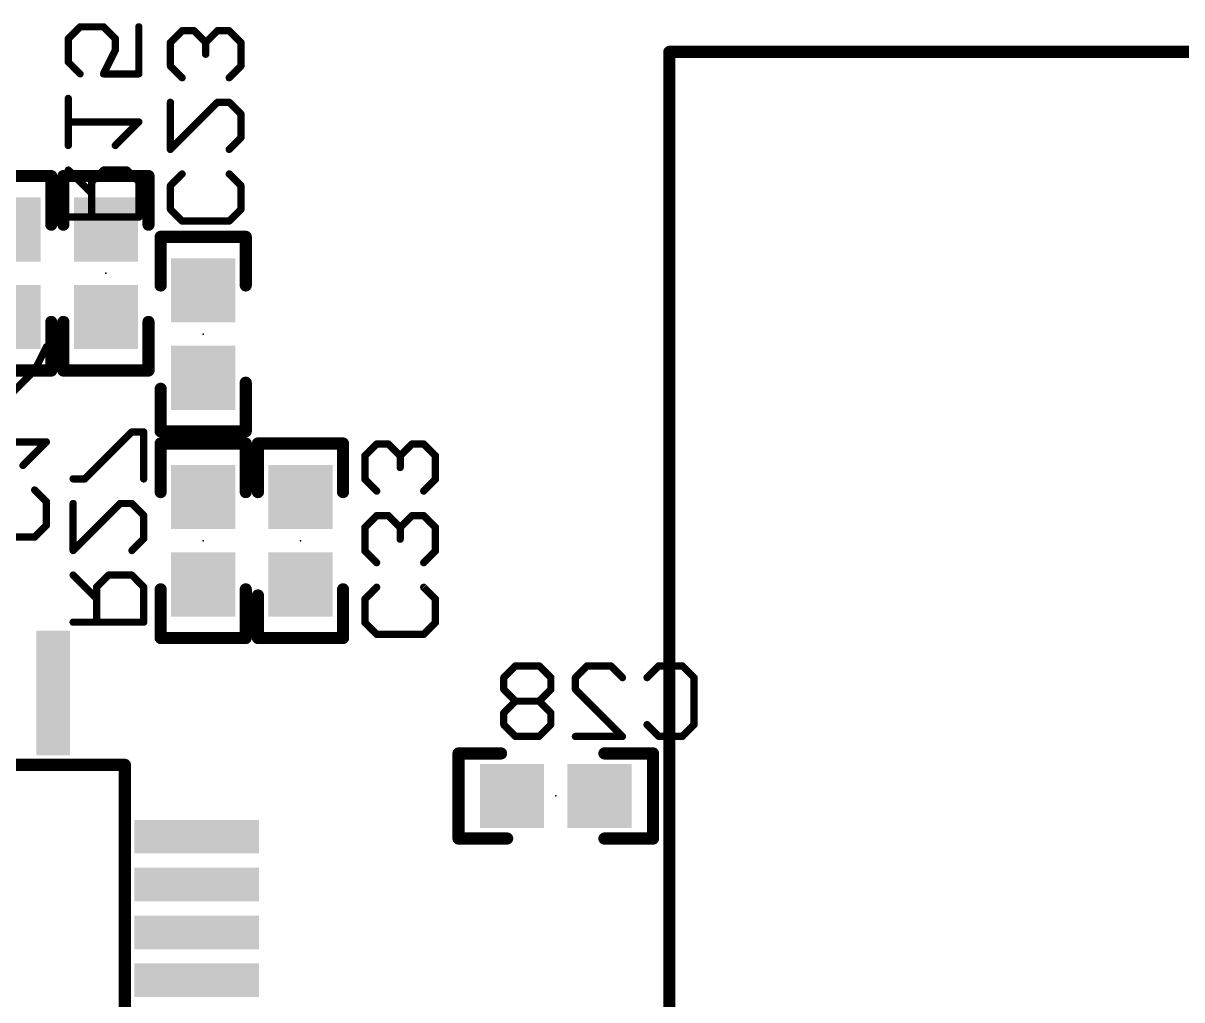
# Model space of a CAD drawing. Extents: x -36 to 36, y -94 to 86.
# Drawn here: x 11.2 to 23.3, y -5.3 to 4.9 of the extents above; entities that cross this region are included whole.
import ezdxf

# ---------------------------------------------------------------- set-up
doc = ezdxf.new("R2010")
doc.units = 0
for name, color, linetype in [('21', 253, 'CONTINUOUS'), ('22', 253, 'CONTINUOUS'), ('24', 7, 'CONTINUOUS'), ('26', 253, 'CONTINUOUS'), ('30', 253, 'CONTINUOUS'), ('32', 253, 'CONTINUOUS')]:
    doc.layers.add(name, color=color, linetype=linetype)

# ---------------------------------------------------------------- blocks, each defined once
blk = doc.blocks.new('RECT')
blk.add_solid([(-0.5, -0.5), (0.5, -0.5), (-0.5, 0.5), (0.5, 0.5)])

msp = doc.modelspace()

# ---------------------------------------------------------------- linework, layer by layer
at = {"layer": '21', "const_width": 0.0635}
for points in [[(17.9508, 4.6314, 1), (17.9508, 4.5679)], [(17.9825, 4.5996, 1), (17.9191, 4.5996)]]:
    msp.add_lwpolyline(points, format="xyb", dxfattribs=at)
at = {"layer": '21', "const_width": 0.127}
for points in [[(17.9508, 4.5996), (32.9508, 4.5996)], [(17.9508, 4.5996), (17.9508, -9.9004)]]:
    msp.add_lwpolyline(points, dxfattribs=at)
at = {"layer": '22', "const_width": 0.127}
for points in [[(11.4935, 3.302), (10.6045, 3.302)], [(11.4935, 2.794), (11.4935, 3.302)], [(11.6205, 2.794), (11.6205, 3.302)], [(11.6205, 3.302), (12.5095, 3.302)], [(12.5095, 3.302), (12.5095, 2.794)], [(13.5255, 2.667), (12.6365, 2.667)], [(12.6365, 2.667), (12.6365, 2.159)], [(13.5255, 2.159), (13.5255, 2.667)], [(11.4935, 1.778), (11.4935, 1.27)], [(11.6205, 1.27), (11.6205, 1.778)], [(12.5095, 1.778), (12.5095, 1.27)], [(11.4935, 1.27), (10.6045, 1.27)], [(12.5095, 1.27), (11.6205, 1.27)], [(12.6365, 0.635), (12.6365, 1.0795)], [(13.5255, 1.143), (13.5255, 0.635)], [(13.5255, 0.635), (12.6365, 0.635)], [(12.6365, 0), (12.6365, 0.508)], [(12.6365, 0.508), (13.5255, 0.508)], [(13.5255, 0.508), (13.5255, 0)], [(14.5415, 0.508), (13.6525, 0.508)], [(13.6525, 0.508), (13.6525, 0)], [(14.5415, 0), (14.5415, 0.508)], [(12.6365, -1.524), (12.6365, -1.016)], [(13.5255, -1.016), (13.5255, -1.524)], [(14.5415, -1.016), (14.5415, -1.524)], [(13.6525, -1.524), (13.6525, -1.0795)], [(13.5255, -1.524), (12.6365, -1.524)], [(14.5415, -1.524), (13.6525, -1.524)], [(15.748, -3.6195), (15.748, -2.7305)], [(15.748, -2.7305), (16.1925, -2.7305)], [(17.78, -2.7305), (17.272, -2.7305)], [(17.78, -3.6195), (17.78, -2.7305)], [(12.263, -2.85), (5.263, -2.85)], [(12.263, -9.85), (12.263, -2.85)], [(16.256, -3.6195), (15.748, -3.6195)], [(17.272, -3.6195), (17.78, -3.6195)]]:
    msp.add_lwpolyline(points, dxfattribs=at)
at = {"layer": '22', "const_width": 0.0635}
for points in [[(11.5253, 3.302, 1), (11.4618, 3.302)], [(11.4935, 3.2702, 1), (11.4935, 3.3338)], [(11.6523, 3.302, 1), (11.5887, 3.302)], [(11.6205, 3.3338, 1), (11.6205, 3.2702)], [(12.5413, 3.302, 1), (12.4778, 3.302)], [(12.5095, 3.2702, 1), (12.5095, 3.3338)], [(11.4618, 2.794, 1), (11.5253, 2.794)], [(11.5887, 2.794, 1), (11.6523, 2.794)], [(12.4778, 2.794, 1), (12.5413, 2.794)], [(12.6683, 2.667, 1), (12.6047, 2.667)], [(12.6365, 2.6988, 1), (12.6365, 2.6353)], [(13.5573, 2.667, 1), (13.4938, 2.667)], [(13.5255, 2.6353, 1), (13.5255, 2.6988)], [(12.6047, 2.159, 1), (12.6683, 2.159)], [(13.4938, 2.159, 1), (13.5573, 2.159)], [(11.5253, 1.778, 1), (11.4618, 1.778)], [(11.6523, 1.778, 1), (11.5887, 1.778)], [(12.5413, 1.778, 1), (12.4778, 1.778)], [(11.4935, 1.2383, 1), (11.4935, 1.3017)], [(11.6205, 1.3017, 1), (11.6205, 1.2383)], [(12.5095, 1.2383, 1), (12.5095, 1.3017)], [(11.4618, 1.27, 1), (11.5253, 1.27)], [(11.5887, 1.27, 1), (11.6523, 1.27)], [(12.4778, 1.27, 1), (12.5413, 1.27)], [(12.6683, 1.0795, 1), (12.6047, 1.0795)], [(13.5573, 1.143, 1), (13.4938, 1.143)], [(12.6047, 0.635, 1), (12.6683, 0.635)], [(12.6365, 0.6667, 1), (12.6365, 0.6033)], [(13.4938, 0.635, 1), (13.5573, 0.635)], [(13.5255, 0.6033, 1), (13.5255, 0.6667)], [(12.6683, 0.508, 1), (12.6047, 0.508)], [(12.6365, 0.5397, 1), (12.6365, 0.4763)], [(13.5573, 0.508, 1), (13.4938, 0.508)], [(13.5255, 0.4763, 1), (13.5255, 0.5397)], [(13.6843, 0.508, 1), (13.6207, 0.508)], [(13.6525, 0.5397, 1), (13.6525, 0.4763)], [(14.5733, 0.508, 1), (14.5098, 0.508)], [(14.5415, 0.4763, 1), (14.5415, 0.5397)], [(12.6047, 0, 1), (12.6683, 0)], [(13.4938, 0, 1), (13.5573, 0)], [(13.6207, 0, 1), (13.6843, 0)], [(14.5098, 0, 1), (14.5733, 0)], [(12.6683, -1.016, 1), (12.6047, -1.016)], [(13.5573, -1.016, 1), (13.4938, -1.016)], [(14.5733, -1.016, 1), (14.5098, -1.016)], [(13.6843, -1.0795, 1), (13.6207, -1.0795)], [(12.6047, -1.524, 1), (12.6683, -1.524)], [(12.6365, -1.4923, 1), (12.6365, -1.5557)], [(13.4938, -1.524, 1), (13.5573, -1.524)], [(13.5255, -1.5557, 1), (13.5255, -1.4923)], [(13.6207, -1.524, 1), (13.6843, -1.524)], [(13.6525, -1.4923, 1), (13.6525, -1.5557)], [(14.5098, -1.524, 1), (14.5733, -1.524)], [(14.5415, -1.5557, 1), (14.5415, -1.4923)], [(15.748, -2.6987, 1), (15.748, -2.7623)], [(15.7798, -2.7305, 1), (15.7163, -2.7305)], [(16.1925, -2.7623, 1), (16.1925, -2.6987)], [(17.272, -2.6987, 1), (17.272, -2.7623)], [(17.8117, -2.7305, 1), (17.7483, -2.7305)], [(17.78, -2.7623, 1), (17.78, -2.6987)], [(12.2948, -2.85, 1), (12.2312, -2.85)], [(12.263, -2.8818, 1), (12.263, -2.8182)], [(15.748, -3.5878, 1), (15.748, -3.6513)], [(15.7163, -3.6195, 1), (15.7798, -3.6195)], [(16.256, -3.6513, 1), (16.256, -3.5878)], [(17.272, -3.5878, 1), (17.272, -3.6513)], [(17.7483, -3.6195, 1), (17.8117, -3.6195)], [(17.78, -3.6513, 1), (17.78, -3.5878)]]:
    msp.add_lwpolyline(points, format="xyb", dxfattribs=at)
at = {"layer": '24'}
for p in [(12.065, 2.286), (13.081, 1.651), (13.081, -0.508), (14.097, -0.508), (16.764, -3.175)]:
    msp.add_point(p, dxfattribs=at)
at = {"layer": '26', "const_width": 0.0762}
for points in [[(11.7942, 4.8612), (11.6713, 4.7383)], [(12.0399, 4.8612), (11.7942, 4.8612)], [(12.1628, 4.7383), (12.0399, 4.8612)], [(12.4085, 4.8612), (12.4085, 4.3697)], [(12.861, 4.8204), (12.7381, 4.6975)], [(12.9838, 4.8204), (12.861, 4.8204)], [(13.1067, 4.6975), (12.9838, 4.8204)], [(13.2296, 4.8204), (13.1067, 4.6975)], [(13.3525, 4.8204), (13.2296, 4.8204)], [(13.4753, 4.6975), (13.3525, 4.8204)], [(11.6713, 4.7383), (11.6713, 4.4926)], [(12.1628, 4.6154), (12.1628, 4.7383)], [(12.7381, 4.6975), (12.7381, 4.4518)], [(13.1067, 4.6975), (13.1067, 4.5747)], [(13.4753, 4.4518), (13.4753, 4.6975)], [(12.0399, 4.3697), (12.1628, 4.6154)], [(11.6713, 4.4926), (11.7942, 4.3697)], [(12.7381, 4.4518), (12.861, 4.3289)], [(13.3525, 4.3289), (13.4753, 4.4518)], [(12.4085, 4.3697), (12.0399, 4.3697)], [(11.6713, 3.6213), (11.6713, 4.1128)], [(12.7381, 4.072), (12.7381, 3.5805)], [(12.7381, 3.5805), (13.2296, 4.072)], [(13.2296, 4.072), (13.3525, 4.072)], [(13.3525, 4.072), (13.4753, 3.9491)], [(12.4085, 3.867), (11.6713, 3.867)], [(12.1628, 3.6213), (12.4085, 3.867)], [(13.4753, 3.9491), (13.4753, 3.7034)], [(13.4753, 3.7034), (13.3525, 3.5805)], [(11.917, 3.1186), (11.6713, 3.3643)], [(12.0399, 3.3643), (11.917, 3.2415)], [(12.2857, 3.3643), (12.0399, 3.3643)], [(12.4085, 3.2415), (12.2857, 3.3643)], [(11.917, 3.2415), (11.917, 2.8729)], [(12.4085, 2.8729), (12.4085, 3.2415)], [(12.7381, 3.2007), (12.861, 3.3236)], [(13.3525, 3.3236), (13.4753, 3.2007)], [(12.7381, 2.955), (12.7381, 3.2007)], [(13.4753, 3.2007), (13.4753, 2.955)], [(11.6713, 2.8729), (12.4085, 2.8729)], [(12.861, 2.8321), (12.7381, 2.955)], [(13.4753, 2.955), (13.3525, 2.8321)], [(13.3525, 2.8321), (12.861, 2.8321)], [(11.4433, 1.5184), (11.3205, 1.2727)], [(11.3205, 1.2727), (11.0747, 1.0269)], [(12.3365, 0.6294), (11.845, 0.1379)], [(12.4593, 0.6294), (12.3365, 0.6294)], [(12.4593, 0.1379), (12.4593, 0.6294)], [(11.4433, 0.5243), (10.7061, 0.5243)], [(11.1976, 0.2785), (11.4433, 0.5243)], [(14.893, 0.5024), (14.7701, 0.3795)], [(15.0158, 0.5024), (14.893, 0.5024)], [(15.1387, 0.3795), (15.0158, 0.5024)], [(15.2616, 0.5024), (15.1387, 0.3795)], [(15.3845, 0.5024), (15.2616, 0.5024)], [(15.5073, 0.3795), (15.3845, 0.5024)], [(14.7701, 0.3795), (14.7701, 0.1338)], [(15.1387, 0.3795), (15.1387, 0.2567)], [(15.5073, 0.1338), (15.5073, 0.3795)], [(11.845, 0.1379), (11.7221, 0.1379)], [(14.7701, 0.1338), (14.893, 0.0109)], [(15.3845, 0.0109), (15.5073, 0.1338)], [(11.3205, 0.0216), (11.4433, -0.1013)], [(11.4433, -0.1013), (11.4433, -0.347)], [(11.7221, -0.119), (11.7221, -0.6105)], [(11.7221, -0.6105), (12.2136, -0.119)], [(12.2136, -0.119), (12.3365, -0.119)], [(12.3365, -0.119), (12.4593, -0.2419)], [(12.4593, -0.2419), (12.4593, -0.4876)], [(14.893, -0.246), (14.7701, -0.3689)], [(15.0158, -0.246), (14.893, -0.246)], [(15.1387, -0.3689), (15.0158, -0.246)], [(15.2616, -0.246), (15.1387, -0.3689)], [(15.3845, -0.246), (15.2616, -0.246)], [(15.5073, -0.3689), (15.3845, -0.246)], [(11.4433, -0.347), (11.3205, -0.4699)], [(14.7701, -0.3689), (14.7701, -0.6146)], [(15.1387, -0.3689), (15.1387, -0.4917)], [(15.5073, -0.6146), (15.5073, -0.3689)], [(11.3205, -0.4699), (10.829, -0.4699)], [(12.4593, -0.4876), (12.3365, -0.6105)], [(14.7701, -0.6146), (14.893, -0.7375)], [(15.3845, -0.7375), (15.5073, -0.6146)], [(11.9678, -1.1132), (11.7221, -0.8674)], [(12.0907, -0.8674), (11.9678, -0.9903)], [(12.3365, -0.8674), (12.0907, -0.8674)], [(12.4593, -0.9903), (12.3365, -0.8674)], [(11.9678, -0.9903), (11.9678, -1.3589)], [(12.4593, -1.3589), (12.4593, -0.9903)], [(14.7701, -1.1173), (14.893, -0.9944)], [(15.3845, -0.9944), (15.5073, -1.1173)], [(14.7701, -1.363), (14.7701, -1.1173)], [(15.5073, -1.1173), (15.5073, -1.363)], [(11.7221, -1.3589), (12.4593, -1.3589)], [(14.893, -1.4859), (14.7701, -1.363)], [(15.5073, -1.363), (15.3845, -1.4859)], [(15.3845, -1.4859), (14.893, -1.4859)], [(16.3437, -1.8155), (16.2208, -1.9383)], [(16.5894, -1.8155), (16.3437, -1.8155)], [(16.7123, -1.9383), (16.5894, -1.8155)], [(16.9692, -1.9383), (17.0921, -1.8155)], [(17.0921, -1.8155), (17.3379, -1.8155)], [(17.3379, -1.8155), (17.4607, -1.9383)], [(17.7177, -1.9383), (17.8405, -1.8155)], [(17.8405, -1.8155), (18.0863, -1.8155)], [(18.0863, -1.8155), (18.2091, -1.9383)], [(16.2208, -1.9383), (16.2208, -2.0612)], [(16.7123, -2.0612), (16.7123, -1.9383)], [(16.9692, -2.0612), (16.9692, -1.9383)], [(18.2091, -1.9383), (18.2091, -2.4298)], [(16.2208, -2.0612), (16.3437, -2.1841)], [(16.5894, -2.1841), (16.7123, -2.0612)], [(17.4607, -2.5527), (16.9692, -2.0612)], [(16.3437, -2.1841), (16.2208, -2.307)], [(16.5894, -2.1841), (16.3437, -2.1841)], [(16.7123, -2.307), (16.5894, -2.1841)], [(16.2208, -2.307), (16.2208, -2.4298)], [(16.7123, -2.4298), (16.7123, -2.307)], [(16.2208, -2.4298), (16.3437, -2.5527)], [(16.5894, -2.5527), (16.7123, -2.4298)], [(17.8405, -2.5527), (17.7177, -2.4298)], [(18.2091, -2.4298), (18.0863, -2.5527)], [(16.3437, -2.5527), (16.5894, -2.5527)], [(16.9692, -2.5527), (17.4607, -2.5527)], [(18.0863, -2.5527), (17.8405, -2.5527)]]:
    msp.add_lwpolyline(points, dxfattribs=at)
at = {"layer": '26', "const_width": 0.0381}
for points in [[(11.7942, 4.8802, 1), (11.7942, 4.8421)], [(11.8076, 4.8477, 1), (11.7807, 4.8746)], [(12.0534, 4.8746, 1), (12.0264, 4.8477)], [(12.0399, 4.8421, 1), (12.0399, 4.8802)], [(12.4276, 4.8612, 1), (12.3895, 4.8612)], [(12.861, 4.8395, 1), (12.861, 4.8014)], [(12.8744, 4.8069, 1), (12.8475, 4.8339)], [(12.9973, 4.8339, 1), (12.9704, 4.8069)], [(12.9838, 4.8014, 1), (12.9838, 4.8395)], [(13.2296, 4.8395, 1), (13.2296, 4.8014)], [(13.2431, 4.8069, 1), (13.2161, 4.8339)], [(13.3659, 4.8339, 1), (13.339, 4.8069)], [(13.3525, 4.8014, 1), (13.3525, 4.8395)], [(11.6578, 4.7518, 1), (11.6848, 4.7248)], [(11.6904, 4.7383, 1), (11.6523, 4.7383)], [(12.1818, 4.7383, 1), (12.1437, 4.7383)], [(12.1493, 4.7248, 1), (12.1763, 4.7518)], [(12.7572, 4.6975, 1), (12.7191, 4.6975)], [(12.7246, 4.711, 1), (12.7516, 4.6841)], [(13.1258, 4.6975, 1), (13.0877, 4.6975)], [(13.0932, 4.711, 1), (13.1202, 4.6841)], [(13.0932, 4.6841, 1), (13.1202, 4.711)], [(13.4944, 4.6975, 1), (13.4563, 4.6975)], [(13.4619, 4.6841, 1), (13.4888, 4.711)], [(12.1437, 4.6154, 1), (12.1818, 4.6154)], [(12.1798, 4.6069, 1), (12.1457, 4.6239)], [(11.6848, 4.506, 1), (11.6578, 4.4791)], [(11.6523, 4.4926, 1), (11.6904, 4.4926)], [(12.7516, 4.4653, 1), (12.7246, 4.4383)], [(13.0877, 4.5747, 1), (13.1258, 4.5747)], [(13.4888, 4.4383, 1), (13.4619, 4.4653)], [(11.7807, 4.3562, 1), (11.8076, 4.3832)], [(12.0399, 4.3887, 1), (12.0399, 4.3506)], [(12.0229, 4.3782, 1), (12.057, 4.3612)], [(12.3895, 4.3697, 1), (12.4276, 4.3697)], [(12.4085, 4.3506, 1), (12.4085, 4.3887)], [(12.7191, 4.4518, 1), (12.7572, 4.4518)], [(12.8475, 4.3155, 1), (12.8744, 4.3424)], [(13.339, 4.3424, 1), (13.3659, 4.3155)], [(13.4563, 4.4518, 1), (13.4944, 4.4518)], [(11.6904, 4.1128, 1), (11.6523, 4.1128)], [(12.7572, 4.072, 1), (12.7191, 4.072)], [(13.2296, 4.0911, 1), (13.2296, 4.053)], [(13.2431, 4.0585, 1), (13.2161, 4.0855)], [(13.3659, 4.0855, 1), (13.339, 4.0585)], [(13.3525, 4.053, 1), (13.3525, 4.0911)], [(11.6713, 3.8861, 1), (11.6713, 3.848)], [(12.422, 3.8535, 1), (12.3951, 3.8805)], [(12.4085, 3.848, 1), (12.4085, 3.8861)], [(13.4944, 3.9491, 1), (13.4563, 3.9491)], [(13.4619, 3.9357, 1), (13.4888, 3.9626)], [(11.6523, 3.6213, 1), (11.6904, 3.6213)], [(12.1493, 3.6347, 1), (12.1763, 3.6078)], [(13.4563, 3.7034, 1), (13.4944, 3.7034)], [(13.4888, 3.6899, 1), (13.4619, 3.7169)], [(12.7246, 3.594, 1), (12.7516, 3.567)], [(12.7191, 3.5805, 1), (12.7572, 3.5805)], [(13.339, 3.594, 1), (13.3659, 3.567)], [(11.6848, 3.3778, 1), (11.6578, 3.3509)], [(12.0399, 3.3834, 1), (12.0399, 3.3453)], [(12.0534, 3.3509, 1), (12.0264, 3.3778)], [(12.2991, 3.3778, 1), (12.2722, 3.3509)], [(12.2857, 3.3453, 1), (12.2857, 3.3834)], [(11.9361, 3.2415, 1), (11.898, 3.2415)], [(11.9036, 3.2549, 1), (11.9305, 3.228)], [(12.4276, 3.2415, 1), (12.3895, 3.2415)], [(12.3951, 3.228, 1), (12.422, 3.2549)], [(12.8744, 3.3101, 1), (12.8475, 3.3371)], [(13.3659, 3.3371, 1), (13.339, 3.3101)], [(11.9036, 3.1051, 1), (11.9305, 3.1321)], [(12.7572, 3.2007, 1), (12.7191, 3.2007)], [(12.7246, 3.2142, 1), (12.7516, 3.1872)], [(13.4944, 3.2007, 1), (13.4563, 3.2007)], [(13.4619, 3.1872, 1), (13.4888, 3.2142)], [(11.6713, 2.8919, 1), (11.6713, 2.8538)], [(12.4085, 2.8538, 1), (12.4085, 2.8919)], [(12.7516, 2.9684, 1), (12.7246, 2.9415)], [(12.7191, 2.955, 1), (12.7572, 2.955)], [(13.4563, 2.955, 1), (13.4944, 2.955)], [(13.4888, 2.9415, 1), (13.4619, 2.9684)], [(11.898, 2.8729, 1), (11.9361, 2.8729)], [(12.3895, 2.8729, 1), (12.4276, 2.8729)], [(12.861, 2.8512, 1), (12.861, 2.8131)], [(12.8475, 2.8186, 1), (12.8744, 2.8456)], [(13.339, 2.8456, 1), (13.3659, 2.8186)], [(13.3525, 2.8131, 1), (13.3525, 2.8512)], [(11.4604, 1.5099, 1), (11.4263, 1.5269)], [(11.3034, 1.2812, 1), (11.3375, 1.2642)], [(11.3339, 1.2592, 1), (11.307, 1.2861)], [(12.3365, 0.6485, 1), (12.3365, 0.6104)], [(12.3499, 0.6159, 1), (12.323, 0.6429)], [(12.4784, 0.6294, 1), (12.4403, 0.6294)], [(12.4593, 0.6104, 1), (12.4593, 0.6485)], [(11.4568, 0.5108, 1), (11.4299, 0.5377)], [(11.4433, 0.5052, 1), (11.4433, 0.5433)], [(14.893, 0.5215, 1), (14.893, 0.4834)], [(14.9064, 0.4889, 1), (14.8795, 0.5159)], [(15.0293, 0.5159, 1), (15.0024, 0.4889)], [(15.0158, 0.4834, 1), (15.0158, 0.5215)], [(15.2616, 0.5215, 1), (15.2616, 0.4834)], [(15.2751, 0.4889, 1), (15.2481, 0.5159)], [(15.3979, 0.5159, 1), (15.371, 0.4889)], [(15.3845, 0.4834, 1), (15.3845, 0.5215)], [(14.7892, 0.3795, 1), (14.7511, 0.3795)], [(14.7566, 0.393, 1), (14.7836, 0.3661)], [(15.1578, 0.3795, 1), (15.1197, 0.3795)], [(15.1252, 0.393, 1), (15.1522, 0.3661)], [(15.1252, 0.3661, 1), (15.1522, 0.393)], [(15.5264, 0.3795, 1), (15.4883, 0.3795)], [(15.4939, 0.3661, 1), (15.5208, 0.393)], [(11.1841, 0.292, 1), (11.2111, 0.265)], [(15.1197, 0.2567, 1), (15.1578, 0.2567)], [(11.7221, 0.157, 1), (11.7221, 0.1189)], [(11.8315, 0.1514, 1), (11.8584, 0.1245)], [(11.845, 0.1189, 1), (11.845, 0.157)], [(12.4403, 0.1379, 1), (12.4784, 0.1379)], [(14.7836, 0.1473, 1), (14.7566, 0.1203)], [(14.7511, 0.1338, 1), (14.7892, 0.1338)], [(15.4883, 0.1338, 1), (15.5264, 0.1338)], [(15.5208, 0.1203, 1), (15.4939, 0.1473)], [(11.3339, 0.0351, 1), (11.307, 0.0081)], [(14.8795, -0.0025, 1), (14.9064, 0.0244)], [(15.371, 0.0244, 1), (15.3979, -0.0025)], [(11.4624, -0.1013, 1), (11.4243, -0.1013)], [(11.4299, -0.1148, 1), (11.4568, -0.0878)], [(11.7412, -0.119, 1), (11.7031, -0.119)], [(12.2136, -0.1, 1), (12.2136, -0.1381)], [(12.2271, -0.1325, 1), (12.2001, -0.1055)], [(12.3499, -0.1055, 1), (12.323, -0.1325)], [(12.3365, -0.1381, 1), (12.3365, -0.1)], [(12.4784, -0.2419, 1), (12.4403, -0.2419)], [(12.4459, -0.2553, 1), (12.4728, -0.2284)], [(14.893, -0.227, 1), (14.893, -0.2651)], [(14.9064, -0.2595, 1), (14.8795, -0.2325)], [(15.0293, -0.2325, 1), (15.0024, -0.2595)], [(15.0158, -0.2651, 1), (15.0158, -0.227)], [(15.2616, -0.227, 1), (15.2616, -0.2651)], [(15.2751, -0.2595, 1), (15.2481, -0.2325)], [(15.3979, -0.2325, 1), (15.371, -0.2595)], [(15.3845, -0.2651, 1), (15.3845, -0.227)], [(11.4243, -0.347, 1), (11.4624, -0.347)], [(11.4568, -0.3605, 1), (11.4299, -0.3336)], [(14.7892, -0.3689, 1), (14.7511, -0.3689)], [(14.7566, -0.3554, 1), (14.7836, -0.3823)], [(15.1578, -0.3689, 1), (15.1197, -0.3689)], [(15.1252, -0.3554, 1), (15.1522, -0.3823)], [(15.1252, -0.3823, 1), (15.1522, -0.3554)], [(15.5264, -0.3689, 1), (15.4883, -0.3689)], [(15.4939, -0.3823, 1), (15.5208, -0.3554)], [(11.307, -0.4564, 1), (11.3339, -0.4834)], [(11.3205, -0.489, 1), (11.3205, -0.4509)], [(12.4403, -0.4876, 1), (12.4784, -0.4876)], [(12.4728, -0.5011, 1), (12.4459, -0.4741)], [(15.1197, -0.4917, 1), (15.1578, -0.4917)], [(11.7086, -0.597, 1), (11.7356, -0.624)], [(11.7031, -0.6105, 1), (11.7412, -0.6105)], [(12.323, -0.597, 1), (12.3499, -0.624)], [(14.7836, -0.6011, 1), (14.7566, -0.6281)], [(14.7511, -0.6146, 1), (14.7892, -0.6146)], [(15.4883, -0.6146, 1), (15.5264, -0.6146)], [(15.5208, -0.6281, 1), (15.4939, -0.6011)], [(14.8795, -0.751, 1), (14.9064, -0.724)], [(15.371, -0.724, 1), (15.3979, -0.751)], [(11.7356, -0.8539, 1), (11.7086, -0.8809)], [(12.0907, -0.8484, 1), (12.0907, -0.8865)], [(12.1042, -0.8809, 1), (12.0772, -0.8539)], [(12.3499, -0.8539, 1), (12.323, -0.8809)], [(12.3365, -0.8865, 1), (12.3365, -0.8484)], [(11.9544, -0.9768, 1), (11.9813, -1.0038)], [(11.9869, -0.9903, 1), (11.9488, -0.9903)], [(12.4784, -0.9903, 1), (12.4403, -0.9903)], [(12.4459, -1.0038, 1), (12.4728, -0.9768)], [(14.9064, -1.0079, 1), (14.8795, -0.9809)], [(15.3979, -0.9809, 1), (15.371, -1.0079)], [(11.9544, -1.1266, 1), (11.9813, -1.0997)], [(14.7892, -1.1173, 1), (14.7511, -1.1173)], [(14.7566, -1.1038, 1), (14.7836, -1.1308)], [(15.5264, -1.1173, 1), (15.4883, -1.1173)], [(15.4939, -1.1308, 1), (15.5208, -1.1038)], [(11.7221, -1.3398, 1), (11.7221, -1.378)], [(12.4593, -1.378, 1), (12.4593, -1.3398)], [(14.7836, -1.3496, 1), (14.7566, -1.3765)], [(15.5208, -1.3765, 1), (15.4939, -1.3496)], [(11.9488, -1.3589, 1), (11.9869, -1.3589)], [(12.4403, -1.3589, 1), (12.4784, -1.3589)], [(14.7511, -1.363, 1), (14.7892, -1.363)], [(14.893, -1.4668, 1), (14.893, -1.505)], [(15.3845, -1.505, 1), (15.3845, -1.4668)], [(15.4883, -1.363, 1), (15.5264, -1.363)], [(14.8795, -1.4994, 1), (14.9064, -1.4724)], [(15.371, -1.4724, 1), (15.3979, -1.4994)], [(16.3437, -1.7964, 1), (16.3437, -1.8345)], [(16.3572, -1.8289, 1), (16.3302, -1.802)], [(16.6029, -1.802, 1), (16.576, -1.8289)], [(16.5894, -1.8345, 1), (16.5894, -1.7964)], [(17.0921, -1.7964, 1), (17.0921, -1.8345)], [(17.1056, -1.8289, 1), (17.0786, -1.802)], [(17.3513, -1.802, 1), (17.3244, -1.8289)], [(17.3379, -1.8345, 1), (17.3379, -1.7964)], [(17.8405, -1.7964, 1), (17.8405, -1.8345)], [(17.854, -1.8289, 1), (17.8271, -1.802)], [(18.0997, -1.802, 1), (18.0728, -1.8289)], [(18.0863, -1.8345, 1), (18.0863, -1.7964)], [(16.2399, -1.9383, 1), (16.2018, -1.9383)], [(16.2074, -1.9249, 1), (16.2343, -1.9518)], [(16.7314, -1.9383, 1), (16.6933, -1.9383)], [(16.6988, -1.9518, 1), (16.7258, -1.9249)], [(16.9883, -1.9383, 1), (16.9502, -1.9383)], [(16.9558, -1.9249, 1), (16.9827, -1.9518)], [(17.4473, -1.9518, 1), (17.4742, -1.9249)], [(17.7042, -1.9249, 1), (17.7311, -1.9518)], [(18.2282, -1.9383, 1), (18.1901, -1.9383)], [(18.1957, -1.9518, 1), (18.2226, -1.9249)], [(16.2343, -2.0477, 1), (16.2074, -2.0747)], [(16.2018, -2.0612, 1), (16.2399, -2.0612)], [(16.6933, -2.0612, 1), (16.7314, -2.0612)], [(16.7258, -2.0747, 1), (16.6988, -2.0477)], [(16.9827, -2.0477, 1), (16.9558, -2.0747)], [(16.9502, -2.0612, 1), (16.9883, -2.0612)], [(16.3437, -2.165, 1), (16.3437, -2.2031)], [(16.3572, -2.1976, 1), (16.3302, -2.1706)], [(16.3302, -2.1976, 1), (16.3572, -2.1706)], [(16.6029, -2.1706, 1), (16.576, -2.1976)], [(16.576, -2.1706, 1), (16.6029, -2.1976)], [(16.5894, -2.2031, 1), (16.5894, -2.165)], [(16.2399, -2.307, 1), (16.2018, -2.307)], [(16.2074, -2.2935, 1), (16.2343, -2.3204)], [(16.7314, -2.307, 1), (16.6933, -2.307)], [(16.6988, -2.3204, 1), (16.7258, -2.2935)], [(16.2018, -2.4298, 1), (16.2399, -2.4298)], [(16.2343, -2.4164, 1), (16.2074, -2.4433)], [(16.6933, -2.4298, 1), (16.7314, -2.4298)], [(16.7258, -2.4433, 1), (16.6988, -2.4164)], [(17.7311, -2.4164, 1), (17.7042, -2.4433)], [(18.1901, -2.4298, 1), (18.2282, -2.4298)], [(18.2226, -2.4433, 1), (18.1957, -2.4164)], [(16.3437, -2.5337, 1), (16.3437, -2.5718)], [(16.3302, -2.5662, 1), (16.3572, -2.5392)], [(16.576, -2.5392, 1), (16.6029, -2.5662)], [(16.5894, -2.5718, 1), (16.5894, -2.5337)], [(16.9692, -2.5337, 1), (16.9692, -2.5718)], [(17.4473, -2.5662, 1), (17.4742, -2.5392)], [(17.4607, -2.5718, 1), (17.4607, -2.5337)], [(17.8405, -2.5337, 1), (17.8405, -2.5718)], [(17.8271, -2.5662, 1), (17.854, -2.5392)], [(18.0728, -2.5392, 1), (18.0997, -2.5662)], [(18.0863, -2.5718, 1), (18.0863, -2.5337)]]:
    msp.add_lwpolyline(points, format="xyb", dxfattribs=at)

# ---------------------------------------------------------------- block references
at = {"layer": '30'}
for p, xscale, yscale, rotation in [((11.049, 2.7432), 0.6706, 0.6706, 90), ((12.065, 2.7432), 0.6706, 0.6706, 270), ((13.081, 2.1082), 0.6706, 0.6706, 90), ((11.049, 1.8288), 0.6706, 0.6706, 90), ((12.065, 1.8288), 0.6706, 0.6706, 270), ((13.081, 1.1938), 0.6706, 0.6706, 90), ((13.081, -0.0508), 0.6706, 0.6706, 270), ((14.097, -0.0508), 0.6706, 0.6706, 90), ((13.081, -0.9652), 0.6706, 0.6706, 270), ((14.097, -0.9652), 0.6706, 0.6706, 90), ((11.513, -2.1), 0.3508, 1.3016, 180), ((13.013, -3.6), 0.3508, 1.3016, 270), ((13.013, -4.1), 0.3508, 1.3016, 270), ((13.013, -4.6), 0.3508, 1.3016, 270), ((13.013, -5.1), 0.3508, 1.3016, 270)]:
    msp.add_blockref('RECT', p, dxfattribs=dict(at, xscale=xscale, yscale=yscale, rotation=rotation))
at = {"layer": '30', "xscale": 0.6706, "yscale": 0.6706}
for p in [(16.3068, -3.175), (17.2212, -3.175)]:
    msp.add_blockref('RECT', p, dxfattribs=at)
at = {"layer": '32'}
for p, xscale, yscale, rotation in [((11.049, 2.7432), 0.6096, 0.6096, 90), ((12.065, 2.7432), 0.6096, 0.6096, 270), ((13.081, 2.1082), 0.6096, 0.6096, 90), ((11.049, 1.8288), 0.6096, 0.6096, 90), ((12.065, 1.8288), 0.6096, 0.6096, 270), ((13.081, 1.1938), 0.6096, 0.6096, 90), ((13.081, -0.0508), 0.6096, 0.6096, 270), ((14.097, -0.0508), 0.6096, 0.6096, 90), ((13.081, -0.9652), 0.6096, 0.6096, 270), ((14.097, -0.9652), 0.6096, 0.6096, 90), ((11.513, -2.1), 0.3, 1.2, 180), ((13.013, -3.6), 0.3, 1.2, 270), ((13.013, -4.1), 0.3, 1.2, 270), ((13.013, -4.6), 0.3, 1.2, 270), ((13.013, -5.1), 0.3, 1.2, 270)]:
    msp.add_blockref('RECT', p, dxfattribs=dict(at, xscale=xscale, yscale=yscale, rotation=rotation))
at = {"layer": '32', "xscale": 0.6096, "yscale": 0.6096}
for p in [(16.3068, -3.175), (17.2212, -3.175)]:
    msp.add_blockref('RECT', p, dxfattribs=at)

doc.saveas('drawing.dxf')
